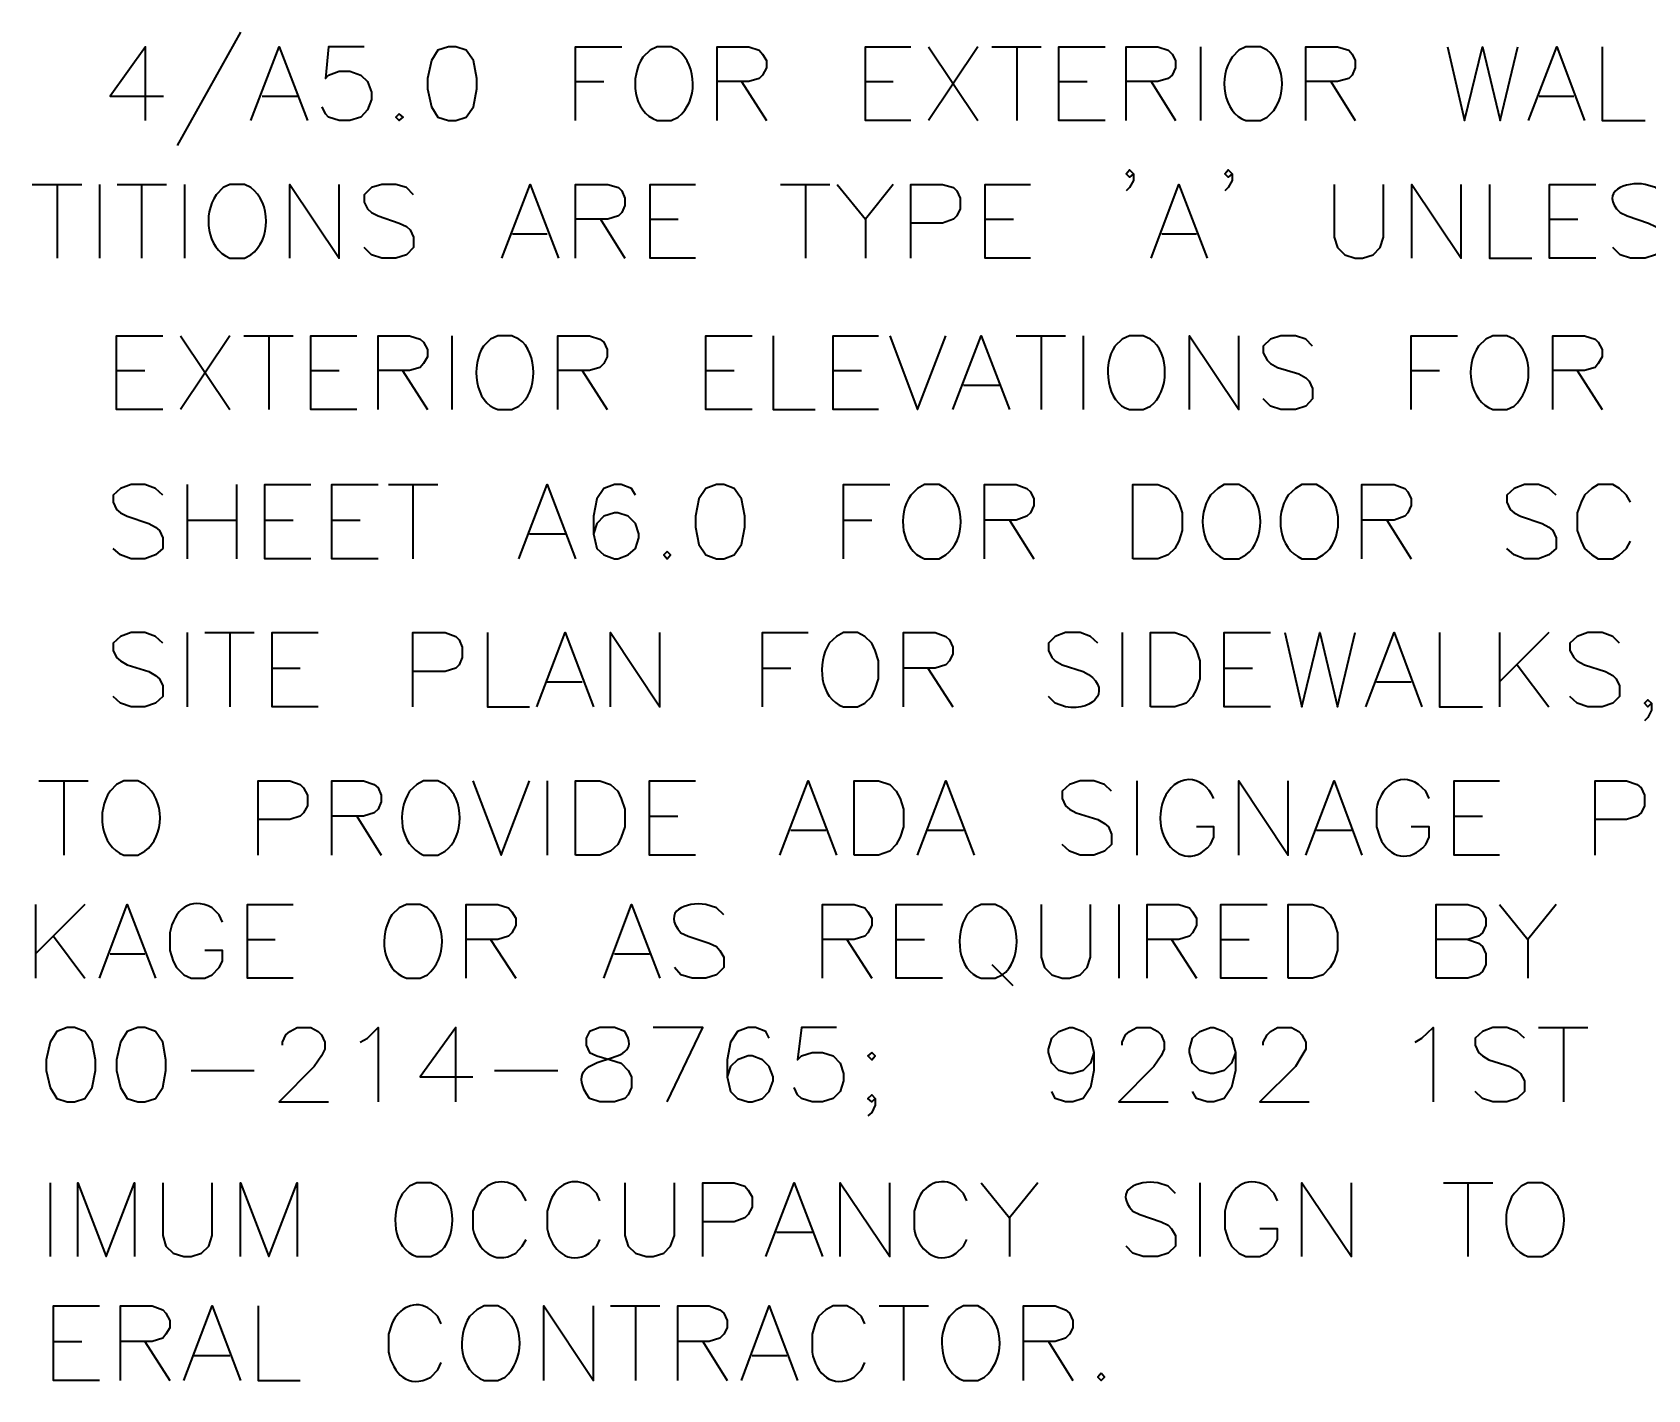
# Model space of a CAD drawing. Header units: inches. Extents: x 5 to 516, y -193 to 129.
# Drawn here: x 106.34 to 114.52, y 12.52 to 19.4 of the extents above; entities that cross this region are included whole.
import ezdxf

# ---------------------------------------------------------------- set-up
doc = ezdxf.new("R2010")
doc.units = ezdxf.units.IN
doc.header["$MEASUREMENT"] = 0
doc.layers.add('PDF_Geometry', color=7, linetype='Continuous')

msp = doc.modelspace()

# ---------------------------------------------------------------- linework, layer by layer
at = {"layer": 'PDF_Geometry', "lineweight": 35}
for points in [[(107.393637, 19.3976676), (107.073637, 18.8243342)], [(106.9136396, 18.9510004), (106.9136396, 19.3243338), (106.7336395, 19.0743338), (107.0036396, 19.0743338)], [(107.4469716, 18.9510021), (107.5903049, 19.3243354), (107.7336383, 18.9510021)], [(108.0203054, 19.3243338), (107.8403053, 19.3243338), (107.8236387, 19.1643338), (107.8403053, 19.1810005), (107.8936387, 19.2010005), (107.946972, 19.2010005), (108.0036387, 19.1810005), (108.036972, 19.1476671), (108.056972, 19.0943338), (108.056972, 19.0576671), (108.036972, 19.0043338), (108.0036387, 18.9676671), (107.946972, 18.9510004), (107.8936387, 18.9510004), (107.8403053, 18.9676671), (107.8236387, 18.9843338), (107.806972, 19.0210005)], [(109.090306, 18.9510021), (109.090306, 19.3243354), (109.3236393, 19.3243354)], [(109.6103062, 19.3076671), (109.5736395, 19.3243338), (109.5036395, 19.3243338), (109.4669728, 19.3076671), (109.4303061, 19.2710005)], [(109.8069707, 18.9510021), (109.8069707, 19.3243354), (109.9669707, 19.3243354), (110.020304, 19.3076688), (110.0369707, 19.2876688), (110.0569707, 19.2543354), (110.0569707, 19.2176688), (110.0369707, 19.1810021), (110.020304, 19.1643354), (109.9669707, 19.1476688), (109.8069707, 19.1476688)], [(110.7869708, 18.9510021), (110.5569707, 18.9510021), (110.5569707, 19.3243354), (110.7869708, 19.3243354)], [(110.8769713, 19.3243338), (111.1269713, 18.9510004)], [(111.1269713, 19.3243338), (110.8769713, 18.9510004)], [(111.1969719, 19.3243338), (111.4469719, 19.3243338)], [(111.3236368, 19.3243338), (111.3236368, 18.9510004)], [(111.770305, 18.9510021), (111.5369716, 18.9510021), (111.5369716, 19.3243354), (111.770305, 19.3243354)], [(111.8769714, 18.9510021), (111.8769714, 19.3243354), (112.0369714, 19.3243354), (112.0903047, 19.3076688), (112.1103047, 19.2876688), (112.1269714, 19.2543354), (112.1269714, 19.2176688), (112.1103047, 19.1810021), (112.0903047, 19.1643354), (112.0369714, 19.1476688), (111.8769714, 19.1476688)], [(112.2536397, 19.3243338), (112.2536397, 18.9510004)], [(112.5903038, 19.3076671), (112.5569705, 19.3243338), (112.4836372, 19.3243338), (112.4469705, 19.3076671), (112.4136371, 19.2710005)], [(112.7869717, 18.9510021), (112.7869717, 19.3243354), (112.9469717, 19.3243354), (113.0036384, 19.3076688), (113.0203051, 19.2876688), (113.0369717, 19.2543354), (113.0369717, 19.2176688), (113.0203051, 19.1810021), (113.0036384, 19.1643354), (112.9469717, 19.1476688), (112.7869717, 19.1476688)], [(113.5036398, 19.3243338), (113.5903065, 18.9510004), (113.6803065, 19.3243338), (113.7703065, 18.9510004), (113.8603065, 19.3243338)], [(113.9136401, 18.9510021), (114.0569735, 19.3243354), (114.1969735, 18.9510021)], [(114.2869718, 19.3243338), (114.2869718, 18.9510004), (114.5036385, 18.9510004)], [(109.090306, 19.1476675), (109.2336393, 19.1476675)], [(109.9303058, 19.1476675), (110.0569725, 18.9510009)], [(110.5569707, 19.1476675), (110.6969707, 19.1476675)], [(111.5369716, 19.1476675), (111.680305, 19.1476675)], [(112.0036397, 19.1476675), (112.126973, 18.9510009)], [(112.91364, 19.1476675), (113.0369734, 18.9510009)], [(107.5036393, 19.0743338), (107.680306, 19.0743338)], [(113.9669713, 19.0743338), (114.143638, 19.0743338)], [(109.5036395, 18.9510004), (109.5736395, 18.9510004), (109.6103062, 18.9676671)], [(112.4836372, 18.9510004), (112.5569705, 18.9510004), (112.5903038, 18.9676671)], [(111.91364, 18.6810012), (111.89364, 18.6643345), (111.8769733, 18.6810012), (111.89364, 18.7010012), (111.91364, 18.6810012), (111.91364, 18.6476678), (111.89364, 18.6110012), (111.8769733, 18.5943345)], [(112.41364, 18.6810012), (112.39364, 18.6643345), (112.3769733, 18.6810012), (112.39364, 18.7010012), (112.41364, 18.6810012), (112.41364, 18.6476678), (112.39364, 18.6110012), (112.3769733, 18.5943345)], [(106.3403058, 18.6276683), (106.5903058, 18.6276683)], [(106.4669707, 18.6276683), (106.4669707, 18.2543349)], [(106.6803055, 18.6276683), (106.6803055, 18.2543349)], [(106.7703053, 18.6276683), (107.0203053, 18.6276683)], [(106.893637, 18.6276683), (106.893637, 18.2543349)], [(107.110305, 18.6276683), (107.110305, 18.2543349)], [(107.4469725, 18.6110016), (107.4136392, 18.6276683), (107.3403058, 18.6276683), (107.3069725, 18.6110016), (107.2703058, 18.574335)], [(107.643637, 18.2543332), (107.643637, 18.6276665), (107.8936371, 18.2543332), (107.8936371, 18.6276665)], [(108.2703054, 18.5743337), (108.2336387, 18.6110004), (108.1803054, 18.6276671), (108.1103054, 18.6276671), (108.056972, 18.6110004), (108.0203054, 18.5743337), (108.0203054, 18.5376671), (108.036972, 18.5043337), (108.056972, 18.4843337), (108.0903054, 18.4676671), (108.196972, 18.4310004), (108.2336387, 18.4143337), (108.2536387, 18.3976671), (108.2703054, 18.3610004), (108.2703054, 18.3076671), (108.2336387, 18.2710004), (108.1803054, 18.2543337), (108.1103054, 18.2543337), (108.056972, 18.2710004), (108.0203054, 18.3076671)], [(108.7169709, 18.2543332), (108.8603042, 18.6276665), (109.0036376, 18.2543332)], [(109.090306, 18.2543332), (109.090306, 18.6276665), (109.2536393, 18.6276665), (109.3069727, 18.6109999), (109.3236393, 18.5943332), (109.340306, 18.5576665), (109.340306, 18.5209999), (109.3236393, 18.4843332), (109.3069727, 18.4676665), (109.2536393, 18.4509999), (109.090306, 18.4509999)], [(109.6969709, 18.2543332), (109.4669709, 18.2543332), (109.4669709, 18.6276665), (109.6969709, 18.6276665)], [(110.1269712, 18.6276683), (110.3769713, 18.6276683)], [(110.2536395, 18.6276683), (110.2536395, 18.2543349)], [(110.4136398, 18.6276683), (110.5569732, 18.4510016), (110.5569732, 18.2543349)], [(110.6969718, 18.6276683), (110.5569718, 18.4510016)], [(110.7869716, 18.2543332), (110.7869716, 18.6276665), (110.9469716, 18.6276665), (111.0036383, 18.6109999), (111.0203049, 18.5943332), (111.0369716, 18.5576665), (111.0369716, 18.5043332), (111.0203049, 18.4676665), (111.0036383, 18.4509999), (110.9469716, 18.4309999), (110.7869716, 18.4309999)], [(111.3936399, 18.2543332), (111.1636399, 18.2543332), (111.1636399, 18.6276665), (111.3936399, 18.6276665)], [(112.0036397, 18.2543332), (112.1436397, 18.6276665), (112.286973, 18.2543332)], [(112.930306, 18.6276683), (112.930306, 18.3610016), (112.9469727, 18.3076683), (112.9836394, 18.2710016), (113.0369727, 18.2543349), (113.0736394, 18.2543349), (113.1269727, 18.2710016), (113.1636394, 18.3076683), (113.180306, 18.3610016), (113.180306, 18.6276683)], [(113.3236369, 18.2543332), (113.3236369, 18.6276665), (113.573637, 18.2543332), (113.573637, 18.6276665)], [(113.7169713, 18.6276683), (113.7169713, 18.2543349), (113.9303046, 18.2543349)], [(114.2536392, 18.2543332), (114.0203058, 18.2543332), (114.0203058, 18.6276665), (114.2536392, 18.6276665)], [(114.5903064, 18.5743337), (114.5569731, 18.6110004), (114.5036398, 18.6276671)], [(114.3769731, 18.4843337), (114.4136397, 18.4676671), (114.5203064, 18.4310004), (114.5569731, 18.4143337), (114.5736398, 18.3976671), (114.5903064, 18.3610004), (114.5903064, 18.3076671), (114.5569731, 18.2710004), (114.5036398, 18.2543337), (114.4303064, 18.2543337), (114.3769731, 18.2710004), (114.3403064, 18.3076671)], [(109.2169709, 18.451002), (109.3403042, 18.2543354)], [(109.4669709, 18.451002), (109.6103043, 18.451002)], [(111.1636399, 18.451002), (111.3069732, 18.451002)], [(114.0203058, 18.451002), (114.1636392, 18.451002)], [(108.7703054, 18.3776683), (108.9469721, 18.3776683)], [(112.0569709, 18.3776683), (112.2336375, 18.3776683)], [(107.3403058, 18.2543349), (107.4136392, 18.2543349), (107.4469725, 18.2710016)], [(107.0003054, 17.4876671), (106.7669721, 17.4876671), (106.7669721, 17.8610005), (107.0003054, 17.8610005)], [(107.0903058, 17.8610006), (107.3403058, 17.4876672)], [(107.3403058, 17.8610006), (107.0903058, 17.4876672)], [(107.4103064, 17.8610006), (107.6603064, 17.8610006)], [(107.5369713, 17.8610006), (107.5369713, 17.4876672)], [(107.9836395, 17.4876671), (107.7503062, 17.4876671), (107.7503062, 17.8610005), (107.9836395, 17.8610005)], [(108.0903059, 17.4876671), (108.0903059, 17.8610005), (108.2503059, 17.8610005), (108.3036393, 17.8443338), (108.3203059, 17.8276672), (108.3403059, 17.7910005), (108.3403059, 17.7543338), (108.3203059, 17.7210005), (108.3036393, 17.7010005), (108.2503059, 17.6843338), (108.0903059, 17.6843338)], [(108.4636376, 17.8610006), (108.4636376, 17.4876672)], [(108.8036383, 17.8443339), (108.7669717, 17.8610006), (108.6969717, 17.8610006), (108.660305, 17.8443339), (108.6236383, 17.8076672)], [(109.0003063, 17.4876671), (109.0003063, 17.8610005), (109.1603063, 17.8610005), (109.2136396, 17.8443338), (109.2336396, 17.8276672), (109.2503063, 17.7910005), (109.2503063, 17.7543338), (109.2336396, 17.7210005), (109.2136396, 17.7010005), (109.1603063, 17.6843338), (109.0003063, 17.6843338)], [(109.9836397, 17.4876671), (109.7503063, 17.4876671), (109.7503063, 17.8610005), (109.9836397, 17.8610005)], [(110.0903061, 17.8610006), (110.0903061, 17.4876672), (110.3036394, 17.4876672)], [(110.6236373, 17.4876671), (110.3936373, 17.4876671), (110.3936373, 17.8610005), (110.6236373, 17.8610005)], [(110.6803058, 17.8610006), (110.8203059, 17.4876672), (110.9636392, 17.8610006)], [(111.0003064, 17.4876671), (111.1436398, 17.8610005), (111.2869731, 17.4876671)], [(111.320307, 17.8610006), (111.570307, 17.8610006)], [(111.4469719, 17.8610006), (111.4469719, 17.4876672)], [(111.6603067, 17.8610006), (111.6603067, 17.4876672)], [(112.000304, 17.8443339), (111.9636374, 17.8610006), (111.8936374, 17.8610006), (111.8569707, 17.8443339), (111.820304, 17.8076672)], [(112.196972, 17.4876671), (112.196972, 17.8610005), (112.446972, 17.4876671), (112.446972, 17.8610005)], [(112.8203071, 17.8076677), (112.7869738, 17.8443344), (112.7336404, 17.861001), (112.6603071, 17.861001), (112.6069737, 17.8443344), (112.5703071, 17.8076677), (112.5703071, 17.7743344), (112.5903071, 17.7376677), (112.6069737, 17.721001), (112.6436404, 17.701001), (112.7503071, 17.6676677), (112.7869738, 17.6476677), (112.8036404, 17.631001), (112.8203071, 17.5943343), (112.8203071, 17.541001), (112.7869738, 17.5043343), (112.7336404, 17.4876677), (112.6603071, 17.4876677), (112.6069737, 17.5043343), (112.5703071, 17.541001)], [(113.3203071, 17.4876671), (113.3203071, 17.8610005), (113.5536405, 17.8610005)], [(113.8403039, 17.8443339), (113.8036373, 17.8610006), (113.7336373, 17.8610006), (113.6969706, 17.8443339), (113.6603039, 17.8076672)], [(114.0369718, 17.4876671), (114.0369718, 17.8610005), (114.1969718, 17.8610005), (114.2503052, 17.8443338), (114.2669718, 17.8276672), (114.2869718, 17.7910005), (114.2869718, 17.7543338), (114.2669718, 17.7210005), (114.2503052, 17.7010005), (114.1969718, 17.6843338), (114.0369718, 17.6843338)], [(106.7669721, 17.6843343), (106.9103054, 17.6843343)], [(107.7503062, 17.6843343), (107.8936395, 17.6843343)], [(108.2136376, 17.6843343), (108.3403043, 17.4876676)], [(109.123638, 17.6843343), (109.2503046, 17.4876676)], [(109.7503063, 17.6843343), (109.8936397, 17.6843343)], [(110.3936373, 17.6843343), (110.5369706, 17.6843343)], [(113.3203071, 17.6843343), (113.4636405, 17.6843343)], [(114.1603069, 17.6843343), (114.2869736, 17.4876676)], [(111.0536376, 17.6110005), (111.2336376, 17.6110005)], [(108.6969717, 17.4876672), (108.7669717, 17.4876672), (108.8036383, 17.5043339)], [(111.8936374, 17.4876672), (111.9636374, 17.4876672), (112.000304, 17.5043339)], [(113.7336373, 17.4876672), (113.8036373, 17.4876672), (113.8403039, 17.5043339)], [(107.0003061, 17.0543344), (106.9636394, 17.0876678), (106.9103061, 17.1076678), (106.8403061, 17.1076678), (106.7869727, 17.0876678), (106.7503061, 17.0543344), (106.7503061, 17.0176678), (106.7669727, 16.9810011), (106.7869727, 16.9643344), (106.8203061, 16.9476678), (106.9303061, 16.9110011), (106.9636394, 16.8910011), (106.9836394, 16.8743344), (107.0003061, 16.8376678), (107.0003061, 16.7843344), (106.9636394, 16.7510011), (106.9103061, 16.7310011), (106.8403061, 16.7310011), (106.7869727, 16.7510011), (106.7503061, 16.7843344)], [(107.1236378, 17.1076673), (107.1236378, 16.7310006)], [(107.3736378, 17.1076673), (107.3736378, 16.7310006)], [(107.7503055, 16.7310007), (107.5169721, 16.7310007), (107.5169721, 17.1076674), (107.7503055, 17.1076674)], [(108.0903052, 16.7310007), (107.8569719, 16.7310007), (107.8569719, 17.1076674), (108.0903052, 17.1076674)], [(108.1436371, 17.1076673), (108.3936371, 17.1076673)], [(108.2669722, 17.1076673), (108.2669722, 16.7310006)], [(108.8036374, 16.7310007), (108.9469707, 17.1076674), (109.0903041, 16.7310007)], [(109.3936372, 17.0543344), (109.3736372, 17.0876678), (109.3203038, 17.1076678), (109.2869705, 17.1076678), (109.2336372, 17.0876678), (109.1969705, 17.0343344), (109.1803038, 16.9476678), (109.1803038, 16.8576678), (109.1969705, 16.7843344), (109.2336372, 16.7510011), (109.2869705, 16.7310011), (109.3036372, 16.7310011), (109.3569705, 16.7510011), (109.3936372, 16.7843344), (109.4103038, 16.8376678), (109.4103038, 16.8576678), (109.3936372, 16.9110011), (109.3569705, 16.9476678), (109.3036372, 16.9643344), (109.2869705, 16.9643344), (109.2336372, 16.9476678), (109.1969705, 16.9110011), (109.1803038, 16.8576678)], [(110.4469718, 16.7310007), (110.4469718, 17.1076674), (110.6803052, 17.1076674)], [(110.9636388, 17.0876673), (110.9303055, 17.1076673), (110.8569721, 17.1076673), (110.8203054, 17.0876673), (110.7869721, 17.054334)], [(111.1603067, 16.7310007), (111.1603067, 17.1076674), (111.3203067, 17.1076674), (111.37364, 17.0876674), (111.39364, 17.0710007), (111.4103067, 17.034334), (111.4103067, 17.0010007), (111.39364, 16.964334), (111.37364, 16.9476674), (111.3203067, 16.9276674), (111.1603067, 16.9276674)], [(112.4836382, 17.0876673), (112.4469716, 17.1076673), (112.3736382, 17.1076673), (112.3403049, 17.0876673), (112.3036382, 17.054334)], [(112.8736392, 17.0876673), (112.8403059, 17.1076673), (112.7669725, 17.1076673), (112.7336392, 17.0876673), (112.6969725, 17.054334)], [(113.0703071, 16.7310007), (113.0703071, 17.1076674), (113.2336405, 17.1076674), (113.2869738, 17.0876674), (113.3036405, 17.0710007), (113.3203071, 17.034334), (113.3203071, 17.0010007), (113.3036405, 16.964334), (113.2869738, 16.9476674), (113.2336405, 16.9276674), (113.0703071, 16.9276674)], [(114.0536378, 17.0543344), (114.0169711, 17.0876678), (113.9636378, 17.1076678), (113.8936378, 17.1076678), (113.8403045, 17.0876678), (113.8036378, 17.0543344), (113.8036378, 17.0176678), (113.8203045, 16.9810011), (113.8403045, 16.9643344), (113.8736378, 16.9476678), (113.9836378, 16.9110011), (114.0169711, 16.8910011), (114.0369712, 16.8743344), (114.0536378, 16.8376678), (114.0536378, 16.7843344), (114.0169711, 16.7510011), (113.9636378, 16.7310011), (113.8936378, 16.7310011), (113.8403045, 16.7510011), (113.8036378, 16.7843344)], [(114.4303061, 17.0176676), (114.4103061, 17.0543342), (114.3736395, 17.0876676), (114.3403061, 17.1076676), (114.2669728, 17.1076676), (114.2336395, 17.0876676), (114.1969728, 17.0543342), (114.1803061, 17.0176676), (114.1603061, 16.9643342), (114.1603061, 16.8743342), (114.1803061, 16.8210009), (114.1969728, 16.7843342), (114.2336395, 16.7510009), (114.2669728, 16.7310009), (114.3403061, 16.7310009), (114.3736395, 16.7510009), (114.4103061, 16.7843342), (114.4303061, 16.8210009)], [(107.1236378, 16.927667), (107.3736378, 16.927667)], [(107.5169721, 16.927667), (107.6603055, 16.927667)], [(107.8569719, 16.927667), (108.0003052, 16.927667)], [(110.4469718, 16.927667), (110.5903052, 16.927667)], [(111.2869716, 16.927667), (111.410305, 16.7310003)], [(113.196972, 16.927667), (113.3203054, 16.7310003)], [(108.856972, 16.8576673), (109.036972, 16.8576673)], [(110.8569721, 16.7310006), (110.9303055, 16.7310006), (110.9636388, 16.7510006)], [(112.3736382, 16.7310006), (112.4469716, 16.7310006), (112.4836382, 16.7510006)], [(112.7669725, 16.7310006), (112.8403059, 16.7310006), (112.8736392, 16.7510006)], [(107.0003061, 16.3043344), (106.9636394, 16.3376677), (106.9103061, 16.3576677), (106.8403061, 16.3576677), (106.7869727, 16.3376677), (106.7503061, 16.3043344), (106.7503061, 16.2676677), (106.7669727, 16.231001), (106.7869727, 16.2143344), (106.8203061, 16.1943344), (106.9303061, 16.161001), (106.9636394, 16.141001), (106.9836394, 16.1243344), (107.0003061, 16.0876677), (107.0003061, 16.0343344), (106.9636394, 16.001001), (106.9103061, 15.981001), (106.8403061, 15.981001), (106.7869727, 16.001001), (106.7503061, 16.0343344)], [(107.1236378, 16.3576672), (107.1236378, 15.9810005)], [(107.2136375, 16.3576672), (107.4636376, 16.3576672)], [(107.3403058, 16.3576672), (107.3403058, 15.9810005)], [(107.7869707, 15.9810006), (107.5536373, 15.9810006), (107.5536373, 16.3576673), (107.7869707, 16.3576673)], [(108.2669722, 15.9810006), (108.2669722, 16.3576673), (108.4303055, 16.3576673), (108.4836389, 16.3376673), (108.5003055, 16.3210006), (108.5169722, 16.284334), (108.5169722, 16.2310006), (108.5003055, 16.194334), (108.4836389, 16.1776673), (108.4303055, 16.1610006), (108.2669722, 16.1610006)], [(108.6436371, 16.3576672), (108.6436371, 15.9810005), (108.8569705, 15.9810005)], [(108.8936371, 15.9810006), (109.0369705, 16.3576673), (109.1803038, 15.9810006)], [(109.2669723, 15.9810006), (109.2669723, 16.3576673), (109.5169723, 15.9810006), (109.5169723, 16.3576673)], [(110.0369715, 15.9810006), (110.0369715, 16.3576673), (110.2669715, 16.3576673)], [(110.4469718, 15.9810005), (110.5169718, 15.9810005), (110.5536385, 16.0010005), (110.5903052, 16.0343339), (110.6069718, 16.0710006), (110.6236385, 16.1243339), (110.6236385, 16.2143339), (110.6069718, 16.2676672), (110.5903052, 16.3043339), (110.5536385, 16.3376672), (110.5169718, 16.3576672), (110.4469718, 16.3576672), (110.4103051, 16.3376672), (110.3736385, 16.3043339)], [(110.7503064, 15.9810006), (110.7503064, 16.3576673), (110.9103064, 16.3576673), (110.9636397, 16.3376673), (110.9836397, 16.3210006), (111.0003064, 16.284334), (111.0003064, 16.2510006), (110.9836397, 16.214334), (110.9636397, 16.194334), (110.9103064, 16.1776673), (110.7503064, 16.1776673)], [(111.7336371, 16.3043344), (111.6969704, 16.3376677), (111.6436371, 16.3576677), (111.5703037, 16.3576677), (111.5169704, 16.3376677), (111.4836371, 16.3043344), (111.4836371, 16.2676677), (111.5003037, 16.231001), (111.5169704, 16.2143344), (111.5536371, 16.1943344), (111.6603038, 16.161001)], [(111.8569722, 16.3576672), (111.8569722, 15.9810005)], [(112.6069716, 15.9810006), (112.3736382, 15.9810006), (112.3736382, 16.3576673), (112.6069716, 16.3576673)], [(112.680306, 16.3576672), (112.7669727, 15.9810005), (112.8569727, 16.3576672), (112.9469727, 15.9810005), (113.0369727, 16.3576672)], [(113.0903063, 15.9810006), (113.2336397, 16.3576673), (113.3736397, 15.9810006)], [(113.463638, 16.3576672), (113.463638, 15.9810005), (113.6803047, 15.9810005)], [(113.7669726, 16.3576672), (113.7669726, 15.9810005)], [(114.0169726, 16.3576672), (113.7669726, 16.1076672)], [(114.3736384, 16.3043344), (114.3403051, 16.3376677), (114.2869717, 16.3576677), (114.2136384, 16.3576677), (114.160305, 16.3376677), (114.1236384, 16.3043344), (114.1236384, 16.2676677), (114.1436384, 16.231001), (114.160305, 16.2143344), (114.1969717, 16.1943344), (114.3036384, 16.161001), (114.3403051, 16.141001), (114.3569717, 16.1243344), (114.3736384, 16.0876677), (114.3736384, 16.0343344), (114.3403051, 16.001001), (114.2869717, 15.981001), (114.2136384, 15.981001), (114.160305, 16.001001), (114.1236384, 16.0343344)], [(113.8569724, 16.1943338), (114.0169724, 15.9810004)], [(107.5536373, 16.1776669), (107.6969706, 16.1776669)], [(110.0369715, 16.1776669), (110.1803049, 16.1776669)], [(110.8736381, 16.1776669), (111.0003048, 15.9810002)], [(112.3736382, 16.1776669), (112.5169716, 16.1776669)], [(108.9469717, 16.1076672), (109.1236384, 16.1076672)], [(111.5703037, 15.981001), (111.5169704, 16.001001), (111.4836371, 16.0343344)], [(113.1436375, 16.1076672), (113.3203042, 16.1076672)], [(114.5369719, 16.0010007), (114.5169719, 15.9810006), (114.5003052, 16.0010007), (114.5169719, 16.0176673), (114.5369719, 16.0010007), (114.5369719, 15.964334), (114.5169719, 15.9276673), (114.5003052, 15.9110006)], [(106.3736377, 15.6076672), (106.6236378, 15.6076672)], [(106.5003061, 15.6076672), (106.5003061, 15.2310005)], [(106.9103039, 15.5876672), (106.8736372, 15.6076672), (106.8036372, 15.6076672), (106.7669706, 15.5876672), (106.7336372, 15.5543338)], [(107.4836368, 15.2310006), (107.4836368, 15.6076673), (107.6436368, 15.6076673), (107.6969701, 15.5876673), (107.7136368, 15.5710006), (107.7336368, 15.5343339), (107.7336368, 15.4810006), (107.7136368, 15.4443339), (107.6969701, 15.4276672), (107.6436368, 15.4110006), (107.4836368, 15.4110006)], [(107.8569719, 15.2310006), (107.8569719, 15.6076673), (108.0169719, 15.6076673), (108.0703052, 15.5876673), (108.0903052, 15.5710006), (108.1069719, 15.5343339), (108.1069719, 15.5010006), (108.0903052, 15.4643339), (108.0703052, 15.4443339), (108.0169719, 15.4276672), (107.8569719, 15.4276672)], [(108.4303067, 15.5876672), (108.3936401, 15.6076672), (108.3203067, 15.6076672), (108.2869734, 15.5876672), (108.2503067, 15.5543338)], [(108.5703068, 15.6076672), (108.7136401, 15.2310005), (108.8569734, 15.6076672)], [(108.9469717, 15.6076672), (108.9469717, 15.2310005)], [(109.6969711, 15.2310006), (109.4636377, 15.2310006), (109.4636377, 15.6076673), (109.6969711, 15.6076673)], [(110.123638, 15.2310006), (110.2669714, 15.6076673), (110.4103047, 15.2310006)], [(110.8203069, 15.2310006), (110.9636403, 15.6076673), (111.1069736, 15.2310006)], [(111.8036376, 15.5543343), (111.766971, 15.5876677), (111.7136376, 15.6076677), (111.6436376, 15.6076677), (111.5903043, 15.5876677), (111.5536376, 15.5543343), (111.5536376, 15.5176677), (111.5703043, 15.481001), (111.5903043, 15.4643343), (111.6236376, 15.4443343), (111.7336376, 15.411001), (111.766971, 15.391001), (111.786971, 15.3743343), (111.8036376, 15.3376676), (111.8036376, 15.2843343), (111.766971, 15.251001), (111.7136376, 15.231001), (111.6436376, 15.231001), (111.5903043, 15.251001), (111.5536376, 15.2843343)], [(111.9303059, 15.6076672), (111.9303059, 15.2310005)], [(112.446972, 15.2310006), (112.446972, 15.6076673), (112.696972, 15.2310006), (112.696972, 15.6076673)], [(112.7869717, 15.2310006), (112.9303051, 15.6076673), (113.0703051, 15.2310006)], [(113.4103069, 15.5176674), (113.3936402, 15.5543341), (113.3569735, 15.5876675)], [(113.7669718, 15.2310006), (113.5369718, 15.2310006), (113.5369718, 15.6076673), (113.7669718, 15.6076673)], [(114.2503067, 15.2310006), (114.2503067, 15.6076673), (114.4103067, 15.6076673), (114.46364, 15.5876673), (114.48364, 15.5710006), (114.5003067, 15.5343339), (114.5003067, 15.4810006), (114.48364, 15.4443339), (114.46364, 15.4276672), (114.4103067, 15.4110006), (114.2503067, 15.4110006)], [(113.1436402, 15.4643341), (113.1436402, 15.3743341), (113.1603069, 15.3210008)], [(107.9836368, 15.4276669), (108.1069701, 15.2310002)], [(109.4636377, 15.4276669), (109.6069711, 15.4276669)], [(112.3036404, 15.2843341), (112.3203071, 15.3210008), (112.3203071, 15.3743341), (112.2336404, 15.3743341)], [(113.3936402, 15.2843341), (113.4103069, 15.3210008), (113.4103069, 15.3743341), (113.3203069, 15.3743341)], [(113.5369718, 15.4276669), (113.6803051, 15.4276669)], [(110.1803058, 15.3576672), (110.3569725, 15.3576672)], [(110.8736381, 15.3576672), (111.0536381, 15.3576672)], [(112.8403063, 15.3576672), (113.016973, 15.3576672)], [(106.8036372, 15.2310005), (106.8736372, 15.2310005), (106.9103039, 15.2510005)], [(108.3203067, 15.2310005), (108.3936401, 15.2310005), (108.4303067, 15.2510005)], [(106.3569718, 14.9810005), (106.3569718, 14.6076672)], [(106.6069718, 14.9810005), (106.3569718, 14.7310005)], [(106.6803055, 14.6076671), (106.8203055, 14.9810005), (106.9636389, 14.6076671)], [(107.3036373, 14.8910008), (107.2869706, 14.9276675), (107.2503039, 14.9643341)], [(107.6603056, 14.6076671), (107.4303056, 14.6076671), (107.4303056, 14.9810005), (107.6603056, 14.9810005)], [(108.3403035, 14.9643339), (108.3036368, 14.9810005), (108.2336368, 14.9810005), (108.1969701, 14.9643339), (108.1603035, 14.9276672)], [(108.5369714, 14.6076671), (108.5369714, 14.9810005), (108.6969714, 14.9810005), (108.7503047, 14.9643338), (108.7669714, 14.9443338), (108.7869714, 14.9110005), (108.7869714, 14.8743338), (108.7669714, 14.8376671), (108.7503047, 14.8210005), (108.6969714, 14.8043338), (108.5369714, 14.8043338)], [(109.2336369, 14.6076671), (109.3736369, 14.9810005), (109.5169702, 14.6076671)], [(109.840306, 14.9276668), (109.8036394, 14.9643335), (109.750306, 14.9810002)], [(110.3403061, 14.6076671), (110.3403061, 14.9810005), (110.5003061, 14.9810005), (110.5536394, 14.9643338), (110.5703061, 14.9443338), (110.5903061, 14.9110005), (110.5903061, 14.8743338), (110.5703061, 14.8376671), (110.5536394, 14.8210005), (110.5003061, 14.8043338), (110.3403061, 14.8043338)], [(110.9469712, 14.6076671), (110.7136378, 14.6076671), (110.7136378, 14.9810005), (110.9469712, 14.9810005)], [(111.250304, 14.9643339), (111.2136373, 14.9810005), (111.1436373, 14.9810005), (111.1069706, 14.9643339), (111.070304, 14.9276672)], [(111.4469719, 14.9810005), (111.4469719, 14.7143338), (111.4636386, 14.6610005), (111.5003052, 14.6243338), (111.5536386, 14.6076672), (111.5903052, 14.6076672), (111.6436386, 14.6243338), (111.6803052, 14.6610005), (111.6969719, 14.7143338), (111.6969719, 14.9810005)], [(111.8403062, 14.9810005), (111.8403062, 14.6076672)], [(111.9836371, 14.6076671), (111.9836371, 14.9810005), (112.1436371, 14.9810005), (112.1969705, 14.9643338), (112.2136371, 14.9443338), (112.2336371, 14.9110005), (112.2336371, 14.8743338), (112.2136371, 14.8376671), (112.1969705, 14.8210005), (112.1436371, 14.8043338), (111.9836371, 14.8043338)], [(112.5903056, 14.6076671), (112.3569722, 14.6076671), (112.3569722, 14.9810005), (112.5903056, 14.9810005)], [(113.4469721, 14.6076671), (113.4469721, 14.9810005), (113.6069721, 14.9810005), (113.6603054, 14.9643338), (113.6803054, 14.9443338), (113.6969721, 14.9110005), (113.6969721, 14.8743338), (113.6803054, 14.8376671), (113.6603054, 14.8210005), (113.6069721, 14.8043338), (113.4469721, 14.8043338)], [(113.7669726, 14.9810005), (113.910306, 14.8043339), (113.910306, 14.6076672)], [(114.0536378, 14.9810005), (113.9103045, 14.8043339)], [(106.4469715, 14.8210003), (106.6069715, 14.6076669)], [(107.0369706, 14.8376675), (107.0369706, 14.7476675), (107.0536373, 14.6943341), (107.0703039, 14.6610008), (107.1069706, 14.6243341), (107.1436373, 14.6076674), (107.2136373, 14.6076674), (107.2503039, 14.6243341), (107.2869706, 14.6610008), (107.3036373, 14.6943341), (107.3036373, 14.7476675), (107.2136373, 14.7476675)], [(107.4303056, 14.8043343), (107.5703056, 14.8043343)], [(108.6603065, 14.8043343), (108.7869732, 14.6076676)], [(109.6236394, 14.8376668), (109.660306, 14.8210001), (109.7669727, 14.7843335), (109.8036394, 14.7676668), (109.820306, 14.7476668), (109.840306, 14.7143335), (109.840306, 14.6610001), (109.8036394, 14.6243335), (109.750306, 14.6076668), (109.680306, 14.6076668), (109.6236394, 14.6243335), (109.590306, 14.6610001)], [(110.4636378, 14.8043343), (110.5903045, 14.6076676)], [(110.7136378, 14.8043343), (110.8569712, 14.8043343)], [(112.1069722, 14.8043343), (112.2336389, 14.6076676)], [(112.3569722, 14.8043343), (112.5003056, 14.8043343)], [(113.6069723, 14.8043343), (113.6603057, 14.7843343), (113.6803057, 14.7676676), (113.6969723, 14.7310009), (113.6969723, 14.6776676), (113.6803057, 14.6410009), (113.6603057, 14.6243342), (113.6069723, 14.6076676), (113.4469723, 14.6076676)], [(106.7336367, 14.7310005), (106.9103034, 14.7310005)], [(109.2869714, 14.7310005), (109.4636381, 14.7310005)], [(111.1969719, 14.6776668), (111.3036385, 14.5710001)], [(108.2336368, 14.6076672), (108.3036368, 14.6076672), (108.3403035, 14.6243338)], [(111.1436373, 14.6076672), (111.2136373, 14.6076672), (111.250304, 14.6243338)], [(107.6069719, 14.2676673), (107.6069719, 14.284334), (107.6236385, 14.3210007), (107.6436385, 14.3376674), (107.6803052, 14.3576674), (107.7503052, 14.3576674), (107.7869719, 14.3376674), (107.8036385, 14.3210007), (107.8203052, 14.284334), (107.8203052, 14.2476673), (107.8036385, 14.214334), (107.7669719, 14.1610007), (107.5903052, 13.9810007), (107.8403052, 13.9810007)], [(108.0003062, 14.2843342), (108.0369728, 14.3043342), (108.0903062, 14.3576675), (108.0903062, 13.9810008)], [(108.4836368, 13.9810004), (108.4836368, 14.3576671), (108.3036368, 14.1076671), (108.5703035, 14.1076671)], [(109.3403044, 14.3376671), (109.286971, 14.3576671), (109.2136377, 14.3576671), (109.1603044, 14.3376671), (109.1436377, 14.3043337), (109.1436377, 14.2676671), (109.1603044, 14.2310004), (109.196971, 14.2143337), (109.266971, 14.1943337), (109.3203044, 14.1776671), (109.356971, 14.1410004), (109.3736377, 14.1076671), (109.3736377, 14.0543337), (109.356971, 14.0176671), (109.3403044, 13.9976671), (109.286971, 13.9810004), (109.2136377, 13.9810004), (109.1603044, 13.9976671)], [(109.5536375, 13.9810005), (109.7336375, 14.3576672), (109.4836375, 14.3576672)], [(110.0703069, 14.3043342), (110.0536402, 14.3376676), (110.0003069, 14.3576676), (109.9636402, 14.3576676), (109.9103069, 14.3376676), (109.8736402, 14.2843342), (109.8569735, 14.1943342), (109.8569735, 14.1076675), (109.8736402, 14.0343342), (109.9103069, 13.9976675), (109.9636402, 13.9810009), (109.9836402, 13.9810009), (110.0369735, 13.9976675), (110.0703069, 14.0343342), (110.0903069, 14.0876675), (110.0903069, 14.1076675), (110.0703069, 14.1610009), (110.0369735, 14.1943342), (109.9836402, 14.2143342), (109.9636402, 14.2143342), (109.9103069, 14.1943342), (109.8736402, 14.1610009), (109.8569735, 14.1076675)], [(110.4103066, 14.3576671), (110.23364, 14.3576671), (110.21364, 14.1943337), (110.23364, 14.2143337), (110.2869733, 14.2310004), (110.3403066, 14.2310004), (110.39364, 14.2143337), (110.4303066, 14.1776671), (110.4469733, 14.1243337), (110.4469733, 14.0876671), (110.4303066, 14.0343337), (110.39364, 13.9976671), (110.3403066, 13.9810004), (110.2869733, 13.9810004), (110.23364, 13.9976671), (110.21364, 14.0176671), (110.1969733, 14.0543337)], [(111.7136379, 14.2310005), (111.6969712, 14.1776671), (111.6603046, 14.1410005), (111.6069712, 14.1243338), (111.5903046, 14.1243338), (111.5369712, 14.1410005), (111.5003046, 14.1776671), (111.4836379, 14.2310005), (111.4836379, 14.2476671), (111.5003046, 14.3043338), (111.5369712, 14.3376672), (111.5903046, 14.3576672), (111.6069712, 14.3576672), (111.6603046, 14.3376672), (111.6969712, 14.3043338), (111.7136379, 14.2310005), (111.7136379, 14.1410005), (111.6969712, 14.0543338), (111.6603046, 13.9976671), (111.6069712, 13.9810005), (111.5703046, 13.9810005), (111.5169712, 13.9976671), (111.5003046, 14.0343338)], [(111.8569722, 14.2676673), (111.8569722, 14.284334), (111.8736389, 14.3210007), (111.8936389, 14.3376674), (111.9303055, 14.3576674), (112.0003055, 14.3576674), (112.0369722, 14.3376674), (112.0536389, 14.3210007), (112.0703055, 14.284334), (112.0703055, 14.2476673), (112.0536389, 14.214334), (112.0169722, 14.1610007), (111.8403055, 13.9810007), (112.0903055, 13.9810007)], [(112.430306, 14.2310005), (112.410306, 14.1776671), (112.3736393, 14.1410005), (112.320306, 14.1243338), (112.3036393, 14.1243338), (112.250306, 14.1410005), (112.2136393, 14.1776671), (112.1969726, 14.2310005), (112.1969726, 14.2476671), (112.2136393, 14.3043338), (112.250306, 14.3376672), (112.3036393, 14.3576672), (112.320306, 14.3576672), (112.3736393, 14.3376672), (112.410306, 14.3043338), (112.430306, 14.2310005), (112.430306, 14.1410005), (112.410306, 14.0543338), (112.3736393, 13.9976671), (112.320306, 13.9810005), (112.2869726, 13.9810005), (112.2336393, 13.9976671), (112.2136393, 14.0343338)], [(112.5703071, 14.2676673), (112.5703071, 14.284334), (112.5903071, 14.3210007), (112.6069737, 14.3376674), (112.6436404, 14.3576674), (112.7136404, 14.3576674), (112.7503071, 14.3376674), (112.7669738, 14.3210007), (112.7869738, 14.284334), (112.7869738, 14.2476673), (112.7669738, 14.214334), (112.7336404, 14.1610007), (112.5536404, 13.9810007), (112.8036404, 13.9810007)], [(113.3403063, 14.2843342), (113.3736397, 14.3043342), (113.4303063, 14.3576675), (113.4303063, 13.9810008)], [(113.8936375, 14.3043342), (113.8569709, 14.3376676), (113.8036375, 14.3576676), (113.7336375, 14.3576676), (113.6803042, 14.3376676), (113.6436375, 14.3043342), (113.6436375, 14.2676676), (113.6603042, 14.2310009), (113.6803042, 14.2143342), (113.7136375, 14.1943342), (113.8203042, 14.1610009), (113.8569709, 14.1410009), (113.8736375, 14.1243342), (113.8936375, 14.0876675), (113.8936375, 14.0343342), (113.8569709, 13.9976675), (113.8036375, 13.9810009), (113.7336375, 13.9810009), (113.6803042, 13.9976675), (113.6436375, 14.0343342)], [(113.9636381, 14.3576671), (114.2136381, 14.3576671)], [(114.0903064, 14.3576671), (114.0903064, 13.9810004)], [(107.143637, 14.1410007), (107.463637, 14.1410007)], [(108.6803057, 14.1410007), (109.0003057, 14.1410007)], [(110.6069721, 13.9976673), (110.5903054, 13.9810006), (110.5703054, 13.9976673), (110.5903054, 14.0176673), (110.6069721, 13.9976673), (110.6069721, 13.964334), (110.5903054, 13.9276673), (110.5703054, 13.9110006)], [(106.4303055, 13.5710002), (106.4303055, 13.1976668)], [(106.5703066, 13.1976667), (106.5703066, 13.5710001), (106.7136399, 13.1976667), (106.8569733, 13.5710001), (106.8569733, 13.1976667)], [(107.0003061, 13.5710002), (107.0003061, 13.3043335), (107.0169728, 13.2510001), (107.0536394, 13.2143335), (107.1069728, 13.1976668), (107.1436394, 13.1976668), (107.1969728, 13.2143335), (107.2336394, 13.2510001), (107.2503061, 13.3043335), (107.2503061, 13.5710002)], [(107.393637, 13.1976667), (107.393637, 13.5710001), (107.5369704, 13.1976667), (107.6803037, 13.5710001), (107.6803037, 13.1976667)], [(108.393638, 13.5543335), (108.3569714, 13.5710002), (108.2869714, 13.5710002), (108.2503047, 13.5543335), (108.213638, 13.5176668)], [(109.2136377, 13.4810004), (109.196971, 13.5176671), (109.1603044, 13.5543338)], [(109.340306, 13.5710002), (109.340306, 13.3043335), (109.3569727, 13.2510001), (109.3936393, 13.2143335), (109.4469727, 13.1976668), (109.4836394, 13.1976668), (109.5369727, 13.2143335), (109.570306, 13.2510001), (109.590306, 13.3043335), (109.590306, 13.5710002)], [(109.7336369, 13.1976667), (109.7336369, 13.5710001), (109.8936369, 13.5710001), (109.9469703, 13.5543334), (109.9636369, 13.5343334), (109.983637, 13.5010001), (109.983637, 13.4476667), (109.9636369, 13.4110001), (109.9469703, 13.3943334), (109.8936369, 13.3743334), (109.7336369, 13.3743334)], [(110.0536375, 13.1976667), (110.1969708, 13.5710001), (110.3403042, 13.1976667)], [(110.4303058, 13.1976667), (110.4303058, 13.5710001), (110.6803058, 13.1976667), (110.6803058, 13.5710001)], [(111.070307, 13.4810004), (111.0536403, 13.5176671), (111.0169736, 13.5543338)], [(111.1436373, 13.5710002), (111.2869707, 13.3943335), (111.2869707, 13.1976668)], [(111.4303059, 13.5710002), (111.2869726, 13.3943335)], [(112.1269714, 13.5176673), (112.0903047, 13.554334), (112.0369714, 13.5710006)], [(112.2503065, 13.5710002), (112.2503065, 13.1976668)], [(112.6436374, 13.4810004), (112.6269708, 13.5176671), (112.5903041, 13.5543338)], [(112.7669725, 13.1976667), (112.7669725, 13.5710001), (113.0169726, 13.1976667), (113.0169726, 13.5710001)], [(113.4836372, 13.5710002), (113.7336373, 13.5710002)], [(113.6069723, 13.5710002), (113.6069723, 13.1976668)], [(114.0169736, 13.5543335), (113.9836403, 13.5710002), (113.9103069, 13.5710002), (113.8769736, 13.5543335), (113.8403069, 13.5176668)], [(108.9636377, 13.4810004), (108.946971, 13.4276671), (108.946971, 13.3376671)], [(110.8203069, 13.4810004), (110.8036403, 13.4276671), (110.8036403, 13.3376671)], [(111.9103047, 13.4276673), (111.9469714, 13.4110006), (112.0536381, 13.3743339), (112.0903047, 13.3576673), (112.1069714, 13.3376673), (112.1269714, 13.3043339), (112.1269714, 13.2510006), (112.0903047, 13.2143339), (112.0369714, 13.1976673), (111.9636381, 13.1976673), (111.9103047, 13.2143339), (111.8769714, 13.2510006)], [(112.3769707, 13.4276671), (112.3769707, 13.3376671), (112.3936374, 13.2843337), (112.4103041, 13.2510004), (112.4469708, 13.2143337), (112.4836374, 13.1976671), (112.5536374, 13.1976671), (112.5903041, 13.2143337), (112.6269708, 13.2510004), (112.6436374, 13.2843337), (112.6436374, 13.3376671), (112.5536374, 13.3376671)], [(108.7869726, 13.2143337), (108.820306, 13.2510004), (108.840306, 13.2843337)], [(109.1603044, 13.2143337), (109.196971, 13.2510004), (109.2136377, 13.2843337)], [(110.1069721, 13.3210001), (110.2869721, 13.3210001)], [(111.0169736, 13.2143337), (111.0536403, 13.2510004), (111.070307, 13.2843337)], [(108.2869714, 13.1976668), (108.3569714, 13.1976668), (108.393638, 13.2143335)], [(113.9103069, 13.1976668), (113.9836403, 13.1976668), (114.0169736, 13.2143335)], [(106.6803048, 12.5710001), (106.4469715, 12.5710001), (106.4469715, 12.9476668), (106.6803048, 12.9476668)], [(106.7869712, 12.5710001), (106.7869712, 12.9476668), (106.9469713, 12.9476668), (107.0003046, 12.9276668), (107.0169713, 12.9110001), (107.0369713, 12.8743334), (107.0369713, 12.8376668), (107.0169713, 12.8043334), (107.0003046, 12.7843334), (106.9469713, 12.7676668), (106.7869712, 12.7676668)], [(107.1069718, 12.5710001), (107.2503052, 12.9476668), (107.3936385, 12.5710001)], [(107.4836368, 12.9476667), (107.4836368, 12.571), (107.6969701, 12.571)], [(108.4103065, 12.857667), (108.3936398, 12.8943336), (108.3569731, 12.927667)], [(108.7336378, 12.9276667), (108.6969711, 12.9476667), (108.6269711, 12.9476667), (108.5903045, 12.9276667), (108.5536378, 12.8943334)], [(108.9303057, 12.5710001), (108.9303057, 12.9476668), (109.1803057, 12.5710001), (109.1803057, 12.9476668)], [(109.2669723, 12.9476667), (109.5169723, 12.9476667)], [(109.3936372, 12.9476667), (109.3936372, 12.571)], [(109.606972, 12.5710001), (109.606972, 12.9476668), (109.766972, 12.9476668), (109.8203054, 12.9276668), (109.8403054, 12.9110001), (109.856972, 12.8743334), (109.856972, 12.8376668), (109.8403054, 12.8043334), (109.8203054, 12.7843334), (109.766972, 12.7676668), (109.606972, 12.7676668)], [(109.9303058, 12.5710001), (110.0703058, 12.9476668), (110.2136391, 12.5710001)], [(110.5536375, 12.857667), (110.5369709, 12.8943336), (110.5003042, 12.927667), (110.4636375, 12.947667), (110.3936375, 12.947667), (110.3569709, 12.927667), (110.3203042, 12.8943336), (110.3036375, 12.857667), (110.2869709, 12.8043336), (110.2869709, 12.7143336)], [(110.6269713, 12.9476667), (110.8769713, 12.9476667)], [(110.7503064, 12.9476667), (110.7503064, 12.571)], [(111.1603043, 12.9276667), (111.1269709, 12.9476667), (111.0536376, 12.9476667), (111.0169709, 12.9276667), (110.9836376, 12.8943334)], [(111.3569722, 12.5710001), (111.3569722, 12.9476668), (111.5169722, 12.9476668), (111.5703055, 12.9276668), (111.5903055, 12.9110001), (111.6069722, 12.8743334), (111.6069722, 12.8376668), (111.5903055, 12.8043334), (111.5703055, 12.7843334), (111.5169722, 12.7676668), (111.3569722, 12.7676668)], [(108.1603065, 12.857667), (108.1436398, 12.8043336), (108.1436398, 12.7143336)], [(106.4469715, 12.7676672), (106.5903048, 12.7676672)], [(106.9103064, 12.7676672), (107.036973, 12.5710005)], [(109.7336369, 12.7676672), (109.8569703, 12.5710005)], [(111.4836371, 12.7676672), (111.6069704, 12.5710005)], [(107.1603064, 12.6976667), (107.3403064, 12.6976667)], [(109.983637, 12.6976667), (110.1603036, 12.6976667)], [(108.3569731, 12.5876669), (108.3936398, 12.6243336), (108.4103065, 12.6610003)], [(110.5003042, 12.5876669), (110.5369709, 12.6243336), (110.5536375, 12.6610003)], [(108.6269711, 12.571), (108.6969711, 12.571), (108.7336378, 12.5876667)], [(111.0536376, 12.571), (111.1269709, 12.571), (111.1603043, 12.5876667)]]:
    msp.add_lwpolyline(points, dxfattribs=at)
for points in [[(108.4469717, 19.3243338), (108.3936383, 19.3076671), (108.360305, 19.2543338), (108.340305, 19.1643338), (108.340305, 19.1110005), (108.360305, 19.0210005), (108.3936383, 18.9676671), (108.4469717, 18.9510004), (108.4836383, 18.9510004), (108.5369717, 18.9676671), (108.5736383, 19.0210005), (108.590305, 19.1110005), (108.590305, 19.1643338), (108.5736383, 19.2543338), (108.5369717, 19.3076671), (108.4836383, 19.3243338)], [(108.1969716, 18.9843341), (108.180305, 18.9676674), (108.1969716, 18.9510007), (108.2169716, 18.9676674)], [(109.8036375, 17.1076673), (109.7503041, 17.0876673), (109.7136375, 17.034334), (109.6969708, 16.9476673), (109.6969708, 16.8910006), (109.7136375, 16.8043339), (109.7503041, 16.7510006), (109.8036375, 16.7310006), (109.8403041, 16.7310006), (109.8936375, 16.7510006), (109.9303042, 16.8043339), (109.9469708, 16.8910006), (109.9469708, 16.9476673), (109.9303042, 17.034334), (109.8936375, 17.0876673), (109.8403041, 17.1076673)], [(111.9103068, 16.7310007), (111.9103068, 17.1076674), (112.0369734, 17.1076674), (112.0903068, 17.0876674), (112.1236401, 17.054334), (112.1436401, 17.0176674), (112.1603068, 16.964334), (112.1603068, 16.874334), (112.1436401, 16.8210007), (112.1236401, 16.784334), (112.0903068, 16.7510007), (112.0369734, 16.7310007)], [(109.5536375, 16.7676675), (109.5369708, 16.7510009), (109.5536375, 16.7310009), (109.5703041, 16.7510009)], [(112.0003065, 15.9810006), (112.0003065, 16.3576673), (112.1236398, 16.3576673), (112.1803065, 16.3376673), (112.2136398, 16.304334), (112.2336398, 16.2676673), (112.2503065, 16.214334), (112.2503065, 16.124334), (112.2336398, 16.0710006), (112.2136398, 16.034334), (112.1803065, 16.0010006), (112.1236398, 15.9810006)], [(109.090306, 15.2310006), (109.090306, 15.6076673), (109.2136393, 15.6076673), (109.2669727, 15.5876673), (109.3036393, 15.5543339), (109.320306, 15.5176672), (109.340306, 15.4643339), (109.340306, 15.3743339), (109.320306, 15.3210006), (109.3036393, 15.2843339), (109.2669727, 15.2510006), (109.2136393, 15.2310006)], [(110.5003064, 15.2310006), (110.5003064, 15.6076673), (110.6236397, 15.6076673), (110.6803064, 15.5876673), (110.7136397, 15.5543339), (110.7336397, 15.5176672), (110.7503064, 15.4643339), (110.7503064, 15.3743339), (110.7336397, 15.3210006), (110.7136397, 15.2843339), (110.6803064, 15.2510006), (110.6236397, 15.2310006)], [(112.696972, 14.6076671), (112.696972, 14.9810005), (112.8203053, 14.9810005), (112.8736387, 14.9643338), (112.9103053, 14.9276671), (112.9303053, 14.8910005), (112.946972, 14.8376671), (112.946972, 14.7476671), (112.9303053, 14.6943338), (112.9103053, 14.6610004), (112.8736387, 14.6243338), (112.8203053, 14.6076671)], [(106.516972, 14.3576671), (106.4636387, 14.3376671), (106.4303054, 14.2843337), (106.4103054, 14.1943337), (106.4103054, 14.1410004), (106.4303054, 14.0543337), (106.4636387, 13.9976671), (106.516972, 13.9810004), (106.5536387, 13.9810004), (106.606972, 13.9976671), (106.6436387, 14.0543337), (106.6603054, 14.1410004), (106.6603054, 14.1943337), (106.6436387, 14.2843337), (106.606972, 14.3376671), (106.5536387, 14.3576671)], [(106.8736378, 14.3576671), (106.8203044, 14.3376671), (106.7869711, 14.2843337), (106.7669711, 14.1943337), (106.7669711, 14.1410004), (106.7869711, 14.0543337), (106.8203044, 13.9976671), (106.8736378, 13.9810004), (106.9103045, 13.9810004), (106.9636378, 13.9976671), (107.0003045, 14.0543337), (107.0169711, 14.1410004), (107.0169711, 14.1943337), (107.0003045, 14.2843337), (106.9636378, 14.3376671), (106.9103045, 14.3576671)], [(110.5903061, 14.2310005), (110.5703061, 14.2143338), (110.5903061, 14.1943338), (110.6069728, 14.2143338)], [(111.7503065, 12.6076669), (111.7336398, 12.5876669), (111.7503065, 12.5710003), (111.7669731, 12.5876669)]]:
    msp.add_lwpolyline(points, close=True, dxfattribs=at)
msp.add_lwpolyline([(108.840306, 13.4810004), (108.820306, 13.5176671), (108.7869726, 13.5543338, 0.508478841), (108.5903059, 13.4810004), (108.5703059, 13.4276671), (108.5703059, 13.3376671)], format="xyb", dxfattribs=at)
msp.add_ellipse((112.1949623, 15.4201053), major_axis=(-0.000525, 0.1930487), ratio=0.753107475, start_param=5.240139983, end_param=8.391016839, dxfattribs=at)
for points in [[(109.6103062, 18.9676671), (109.7100284, 19.0508338), (109.7074173, 19.2244449), (109.6103062, 19.3076671)], [(112.5903038, 18.9676671), (112.6933594, 19.0486671), (112.6910816, 19.2262227), (112.5903038, 19.3076671)], [(109.4303061, 19.2710005), (109.3639173, 19.1711116), (109.3782506, 18.9954449), (109.5036395, 18.9510004)], [(112.4136371, 19.2710005), (112.3431371, 19.1766116), (112.3662483, 18.9873338), (112.4836372, 18.9510004)], [(107.2703058, 18.574335), (107.2037503, 18.4741683), (107.2196392, 18.3042238), (107.3403058, 18.2543349)], [(107.4469725, 18.2710016), (107.5495836, 18.3472794), (107.5495836, 18.5347239), (107.4469725, 18.6110016)], [(114.5036398, 18.6276671), (114.4071953, 18.6427226), (114.2682508, 18.5944449), (114.3769731, 18.4843337)], [(108.8036383, 17.5043339), (108.9000828, 17.5747783), (108.902805, 17.7742228), (108.8036383, 17.8443339)], [(112.000304, 17.5043339), (112.0966929, 17.5747783), (112.0994707, 17.7741672), (112.000304, 17.8443339)], [(113.8403039, 17.5043339), (113.9372484, 17.588445), (113.9410817, 17.7596672), (113.8403039, 17.8443339)], [(108.6236383, 17.8076672), (108.5593606, 17.7152228), (108.5790272, 17.519445), (108.6969717, 17.4876672)], [(111.820304, 17.8076672), (111.7560263, 17.7152228), (111.7756929, 17.519445), (111.8936374, 17.4876672)], [(113.6603039, 17.8076672), (113.5912484, 17.7092783), (113.6106928, 17.5321672), (113.7336373, 17.4876672)], [(110.7869721, 17.054334), (110.7171943, 16.956834), (110.7365832, 16.7766673), (110.8569721, 16.7310006)], [(110.9636388, 16.7510006), (111.0659721, 16.8261673), (111.0659721, 17.0125006), (110.9636388, 17.0876673)], [(112.3036382, 17.054334), (112.2364715, 16.9505006), (112.2521382, 16.7855006), (112.3736382, 16.7310006)], [(112.4836382, 16.7510006), (112.5819716, 16.8250006), (112.5819716, 17.0136673), (112.4836382, 17.0876673)], [(112.6969725, 17.054334), (112.6298059, 16.9505006), (112.6454725, 16.7855006), (112.7669725, 16.7310006)], [(112.8736392, 16.7510006), (112.9762503, 16.8160562), (112.9762503, 17.0226117), (112.8736392, 17.0876673)], [(110.3736385, 16.3043339), (110.3129162, 16.2041117), (110.3222496, 16.0260561), (110.4469718, 15.9810005)], [(111.6603038, 16.161001), (111.8158038, 16.0824455), (111.7196926, 15.9548344), (111.5703037, 15.981001)], [(113.3569735, 15.5876675), (113.2567513, 15.6613897), (113.1590291, 15.5650563), (113.1436402, 15.4643341)], [(106.7336372, 15.5543338), (106.6638594, 15.4568338), (106.6832483, 15.2766672), (106.8036372, 15.2310005)], [(106.9103039, 15.2510005), (107.0126373, 15.3261672), (107.0126373, 15.5125005), (106.9103039, 15.5876672)], [(108.2503067, 15.5543338), (108.1830845, 15.4505005), (108.1988067, 15.2855005), (108.3203067, 15.2310005)], [(108.4303067, 15.2510005), (108.5286401, 15.3250005), (108.5286401, 15.5136672), (108.4303067, 15.5876672)], [(112.070307, 15.3210008), (112.1164737, 15.2173341), (112.2226404, 15.1866674), (112.3036404, 15.2843341)], [(113.1603069, 15.3210008), (113.2075291, 15.2143341), (113.3142513, 15.1901674), (113.3936402, 15.2843341)], [(107.2503039, 14.9643341), (107.1403595, 15.025723), (107.0558595, 14.949223), (107.0369706, 14.8376675)], [(108.3403035, 14.6243338), (108.4410813, 14.7090005), (108.4372479, 14.8802227), (108.3403035, 14.9643339)], [(109.750306, 14.9810002), (109.6486394, 14.9958335), (109.5243616, 14.9475002), (109.6236394, 14.8376668)], [(111.250304, 14.6243338), (111.3494707, 14.694445), (111.3467484, 14.8938894), (111.250304, 14.9643339)], [(108.1603035, 14.9276672), (108.0936368, 14.8271116), (108.1079146, 14.6526116), (108.2336368, 14.6076672)], [(111.070304, 14.9276672), (111.0102484, 14.831445), (111.0184151, 14.6472783), (111.1436373, 14.6076672)], [(109.1603044, 13.9976671), (108.9826932, 14.2613893), (109.4648044, 14.1347226), (109.3403044, 14.3376671)], [(109.1603044, 13.5543338), (109.0815821, 13.6056671), (108.9958599, 13.5652226), (108.9636377, 13.4810004)], [(111.0169736, 13.5543338), (110.9381958, 13.6075004), (110.8518625, 13.5607782), (110.8203069, 13.4810004)], [(112.0369714, 13.5710006), (111.9362492, 13.5872228), (111.8108047, 13.5366673), (111.9103047, 13.4276673)], [(112.5903041, 13.5543338), (112.4803596, 13.6157226), (112.3958596, 13.5392226), (112.3769707, 13.4276671)], [(108.213638, 13.5176668), (108.1535825, 13.4214446), (108.1617491, 13.2372779), (108.2869714, 13.1976668)], [(108.393638, 13.2143335), (108.4928047, 13.2844446), (108.4900825, 13.483889), (108.393638, 13.5543335)], [(113.8403069, 13.5176668), (113.7705847, 13.4191668), (113.7892514, 13.2428335), (113.9103069, 13.1976668)], [(114.0169736, 13.2143335), (114.1215292, 13.2971668), (114.1170847, 13.4726113), (114.0169736, 13.5543335)], [(108.5703059, 13.3376671), (108.5958059, 13.2318337), (108.6751948, 13.1520004), (108.7869726, 13.2143337)], [(108.946971, 13.3376671), (108.9653599, 13.2350004), (109.0551932, 13.1485004), (109.1603044, 13.2143337)], [(110.8036403, 13.3376671), (110.8196403, 13.2383337), (110.9154736, 13.1476115), (111.0169736, 13.2143337)], [(108.3569731, 12.927667), (108.2811398, 12.9869448), (108.1910842, 12.9357225), (108.1603065, 12.857667)], [(108.7336378, 12.5876667), (108.8305823, 12.6683333), (108.8334156, 12.8508889), (108.7336378, 12.9276667)], [(111.1603043, 12.5876667), (111.2604154, 12.6681111), (111.2646932, 12.8494445), (111.1603043, 12.9276667)], [(108.5536378, 12.8943334), (108.4869711, 12.7936667), (108.5016378, 12.6167778), (108.6269711, 12.571)], [(110.9836376, 12.8943334), (110.9123042, 12.8003334), (110.9376931, 12.6058333), (111.0536376, 12.571)], [(108.1436398, 12.7143336), (108.1646398, 12.6081669), (108.2439176, 12.5237225), (108.3569731, 12.5876669)], [(110.2869709, 12.7143336), (110.3058597, 12.6027781), (110.3903597, 12.526278), (110.5003042, 12.5876669)]]:
    msp.add_open_spline(points, degree=3, dxfattribs=at)

doc.saveas('drawing.dxf')
